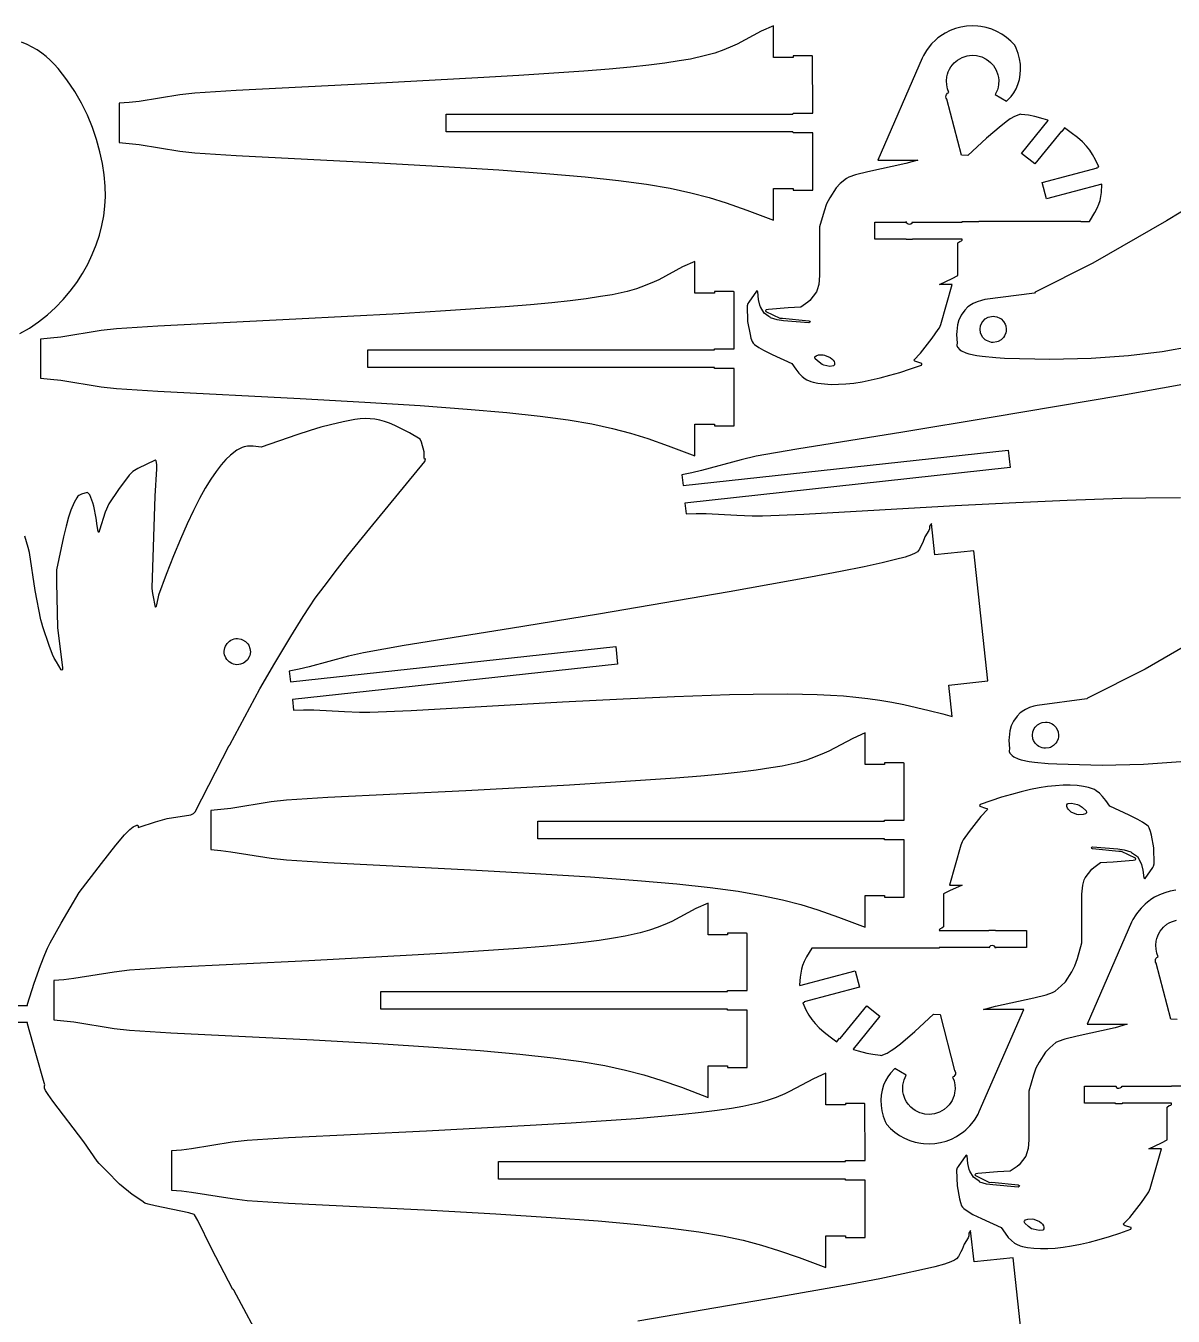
# Model space of a CAD drawing. Header units: millimetres. Extents: x 5 to 593, y 5 to 395.
# Drawn here: x 254.7 to 430.1, y 197.9 to 395 of the extents above; entities that cross this region are included whole.
import ezdxf

# ---------------------------------------------------------------- set-up
doc = ezdxf.new("R2010")
doc.units = ezdxf.units.MM
doc.layers.add('CUT', color=1, linetype='Continuous')

msp = doc.modelspace()

# ---------------------------------------------------------------- linework, layer by layer
at = {"layer": 'CUT'}
for points in [[(369, 395), (367.12, 394.16), (363.46, 392.21), (362.76, 391.89), (361.4, 391.32), (360.05, 390.84), (358.64, 390.44), (356.33, 389.93), (354.58, 389.64), (352.38, 389.31), (349.94, 389), (347.15, 388.69), (343.88, 388.39), (340.02, 388.07), (330.1, 387.4), (323.81, 387.03), (307.98, 386.17), (286.89, 385.14), (280.58, 384.73), (278.25, 384.46), (272.07, 383.46), (270.53, 383.27), (269, 383.16), (269, 377.16), (270.53, 377.04), (272.07, 376.85), (278.25, 375.86), (280.58, 375.59), (286.89, 375.18), (308.68, 374.09), (318.57, 373.53), (327.02, 372.99), (334.2, 372.46), (340.25, 371.93), (345.33, 371.37), (349.61, 370.8), (353.24, 370.18), (356.38, 369.5), (359.18, 368.77), (361.8, 367.95), (364.93, 366.86), (369, 365.32), (369, 370.16), (372, 370.16), (372, 369.91), (375, 369.91), (375, 378.66), (372, 378.66), (371.99, 378.81), (318.99, 378.81), (319, 381.51), (371.99, 381.51), (372, 381.66), (375, 381.66), (374.98, 390.36), (374.9, 390.41), (372, 390.41), (372, 390.16), (369, 390.16)], [(419.2, 370.75), (419.18, 370.83), (410.72, 368.56), (410.06, 371.06), (418.51, 373.33), (418.5, 373.41), (418.73, 373.47), (418.24, 374.51), (417.79, 375.34), (417.35, 376.01), (416.84, 376.64), (416.23, 377.27), (415.47, 377.93), (414.52, 378.67), (413.51, 379.4), (413.08, 378.87), (413.02, 378.92), (408.95, 373.9), (406.94, 375.52), (411.01, 380.55), (410.94, 380.6), (410.24, 380.81), (408.93, 381.16), (408.01, 381.33), (406.87, 381.46), (406.74, 381.52), (405.84, 381.16), (405.18, 380.77), (404.78, 380.5), (403.79, 379.72), (401.59, 377.82), (398.73, 375.21), (397.75, 375.26), (395.52, 383.8), (395.42, 383.97), (395.37, 384.13), (395.39, 384.37), (395.45, 384.53), (395.61, 384.7), (395.82, 384.81), (395.61, 385.37), (395.48, 385.97), (395.45, 386.59), (395.51, 387.2), (395.6, 387.6), (395.73, 387.98), (395.9, 388.36), (396.11, 388.71), (396.35, 389.04), (396.63, 389.34), (397.12, 389.76), (397.47, 389.98), (397.84, 390.16), (398.59, 390.41), (398.99, 390.47), (399.4, 390.5), (400.04, 390.46), (400.44, 390.37), (400.84, 390.25), (401.54, 389.9), (401.88, 389.67), (402.19, 389.41), (402.63, 388.93), (402.86, 388.59), (403.05, 388.23), (403.32, 387.49), (403.4, 387.09), (403.44, 386.68), (403.42, 386.03), (403.35, 385.63), (403.24, 385.23), (402.91, 384.5), (404.64, 383.5), (405.33, 384.21), (405.73, 384.77), (406.08, 385.39), (406.37, 386.06), (406.59, 386.8), (406.73, 387.56), (406.78, 388.35), (406.75, 389.14), (406.63, 389.97), (406.41, 390.79), (406.1, 391.61), (405.91, 392.02), (405.3, 392.66), (404.64, 393.23), (403.93, 393.72), (403.16, 394.14), (402.36, 394.48), (401.53, 394.74), (400.69, 394.91), (400.26, 394.96), (399.39, 395), (398.52, 394.95), (397.66, 394.81), (396.82, 394.58), (395.99, 394.27), (395.23, 393.88), (394.84, 393.64), (394.15, 393.15), (393.8, 392.86), (393.18, 392.24), (392.63, 391.58), (392.37, 391.22), (391.94, 390.48), (391.73, 390.08), (384.95, 374.5), (391.09, 374.49), (389.25, 373.97), (383.41, 372.69), (381.53, 372.23), (380.53, 371.87), (380.16, 371.69), (379.22, 370.89), (378.58, 370.25), (377.6, 368.71), (377.11, 367.8), (376.73, 366.71), (376.04, 364.29), (376.06, 356.85), (375.93, 355.49), (375.69, 354.68), (375.56, 354.36), (374.54, 353.03), (374.24, 352.77), (373.2, 352.04), (371.26, 351.93), (368.23, 351.69), (367.91, 351.62), (367.8, 351.5), (367.86, 351.37), (370, 350.34), (370.4, 350.35), (374.41, 349.96), (374.56, 349.88), (374.59, 349.8), (374.56, 349.72), (374.41, 349.63), (370.55, 349.96), (369.59, 350.09), (368.56, 350.38), (368.49, 350.48), (368.31, 350.62), (367.58, 351.13), (367.03, 352.06), (366.94, 352.33), (366.73, 353.22), (366.6, 354.38), (366.56, 354.45), (366.46, 354.5), (366.4, 354.46), (365.22, 352.79), (365.09, 352.58), (365, 352.21), (365.06, 349.81), (365.44, 347.84), (365.57, 347.29), (365.76, 346.76), (365.89, 346.54), (366.11, 346.33), (366.77, 345.87), (367.48, 345.45), (368.81, 344.8), (371.8, 343.43), (372.4, 342.56), (372.9, 341.93), (373.37, 341.44), (373.87, 341.06), (374.13, 340.9), (374.72, 340.66), (375.05, 340.56), (375.81, 340.41), (376.79, 340.29), (377.83, 340.23), (378.93, 340.24), (380.08, 340.31), (381.3, 340.44), (382.58, 340.64), (383.92, 340.9), (385.33, 341.23), (386.8, 341.62), (388.34, 342.07), (389.95, 342.6), (391.63, 343.19), (391.7, 343.34), (391.66, 343.44), (390.78, 343.71), (390.6, 343.8), (390.46, 343.94), (391.49, 344.99), (393.27, 347.28), (394.19, 348.59), (394.36, 348.89), (394.59, 349.39), (396.31, 355.47), (394.37, 355.48), (396.31, 356.38), (397.19, 356.84), (397.19, 361.85), (397.49, 362.07), (397.72, 362.14), (397.84, 362.24), (397.86, 362.43), (390.28, 362.43), (390.28, 362.35), (389.28, 362.35), (389.28, 362.43), (384.52, 362.43), (384.52, 365.03), (389.28, 365.03), (389.28, 365.09), (389.31, 364.97), (389.43, 364.83), (389.59, 364.74), (389.77, 364.71), (390.02, 364.76), (390.2, 364.89), (390.28, 365.05), (390.28, 365.02), (397.86, 365.02), (397.86, 365.1), (400.4, 365.1), (400.4, 365.14), (415.95, 365.14), (415.96, 365.09), (417.32, 365.09), (418.14, 366.46), (418.49, 367.14), (418.74, 367.74), (418.92, 368.32), (419.04, 368.91), (419.12, 369.56)], [(357, 359), (355.12, 358.16), (351.46, 356.21), (350.76, 355.89), (349.4, 355.32), (348.05, 354.84), (346.64, 354.44), (344.33, 353.93), (342.58, 353.64), (340.38, 353.31), (337.94, 353), (335.15, 352.69), (331.88, 352.39), (328.02, 352.07), (318.1, 351.4), (311.81, 351.03), (295.98, 350.17), (274.89, 349.14), (268.58, 348.73), (266.25, 348.46), (260.07, 347.46), (258.53, 347.27), (257, 347.16), (257, 341.16), (258.53, 341.04), (260.07, 340.85), (266.25, 339.86), (268.58, 339.59), (274.89, 339.18), (296.68, 338.09), (306.57, 337.53), (315.02, 336.99), (322.2, 336.46), (328.25, 335.93), (333.33, 335.37), (337.61, 334.8), (341.24, 334.18), (344.38, 333.5), (347.18, 332.77), (349.8, 331.95), (352.93, 330.86), (357, 329.32), (357, 334.16), (360, 334.16), (360, 333.91), (363, 333.91), (363, 342.66), (360, 342.66), (359.99, 342.81), (306.99, 342.81), (307, 345.51), (359.99, 345.51), (360, 345.66), (363, 345.66), (362.98, 354.36), (362.9, 354.41), (360, 354.41), (360, 354.16), (357, 354.16)], [(400.59, 348.64), (400.66, 349.17), (400.86, 349.65), (401, 349.86), (401.36, 350.22), (401.81, 350.48), (402.05, 350.57), (402.59, 350.64), (402.86, 350.62), (403.12, 350.57), (403.6, 350.36), (403.81, 350.22), (404.17, 349.86), (404.43, 349.42), (404.51, 349.17), (404.59, 348.64), (404.57, 348.37), (404.51, 348.1), (404.31, 347.63), (404.17, 347.41), (403.81, 347.05), (403.36, 346.79), (403.12, 346.71), (402.59, 346.64), (402.31, 346.65), (402.05, 346.71), (401.58, 346.91), (401.36, 347.05), (401, 347.41), (400.74, 347.86), (400.66, 348.1)], [(378.17, 343.04), (377.63, 342.98), (376.72, 343.17), (376.46, 343.26), (376.01, 343.6), (375.4, 344.12), (375.33, 344.33), (375.35, 344.43), (375.52, 344.6), (375.88, 344.72), (376.58, 344.75), (376.81, 344.7), (377.67, 344.35), (377.92, 344.15), (378.12, 343.94), (378.26, 343.72), (378.35, 343.5), (378.34, 343.23), (378.25, 343.09)], [(295, 296.43), (295.18, 294.79), (344.89, 300.18), (345.17, 297.51), (295.47, 292.11), (295.65, 290.47), (297.18, 290.52), (298.73, 290.5), (303.42, 290.24), (305.76, 290.15), (307.33, 290.16), (313.64, 290.43), (336.77, 291.72), (346.04, 292.19), (353.9, 292.55), (362.27, 292.84), (365.92, 292.91), (371.2, 292.94), (375.69, 292.86), (377.74, 292.77), (379.71, 292.64), (381.6, 292.47), (383.45, 292.25), (385.27, 291.98), (387.1, 291.67), (388.94, 291.31), (392.81, 290.43), (394.87, 289.91), (396.34, 289.49), (395.82, 294.3), (401.78, 294.95), (399.63, 314.83), (393.66, 314.19), (393.14, 319), (392.85, 318.58), (392.87, 318.19), (392.77, 317.89), (392.15, 316.92), (391.83, 316.09), (391.62, 315.73), (391.3, 315.04), (391, 314.67), (390.67, 314.45), (390.09, 314.19), (389.13, 313.86), (387.68, 313.46), (385.62, 312.97), (382.85, 312.36), (379.24, 311.63), (374.68, 310.76), (362.26, 308.53), (342.28, 305.15), (328.8, 302.94), (312.57, 300.33), (306.34, 299.24), (304.05, 298.73), (298.02, 297.07), (296.51, 296.72)], [(288.31, 300.96), (288.66, 300.59), (288.8, 300.38), (288.99, 299.9), (289.04, 299.63), (289.05, 299.36), (288.97, 298.83), (288.87, 298.59), (288.6, 298.15), (288.23, 297.8), (288.02, 297.66), (287.54, 297.47), (287.27, 297.42), (287, 297.41), (286.47, 297.49), (286.23, 297.59), (285.79, 297.86), (285.44, 298.23), (285.3, 298.44), (285.11, 298.92), (285.06, 299.19), (285.05, 299.46), (285.13, 299.99), (285.23, 300.23), (285.5, 300.67), (285.87, 301.02), (286.08, 301.16), (286.56, 301.35), (286.83, 301.4), (287.1, 301.41), (287.63, 301.33), (287.87, 301.23)], [(408.59, 286.64), (408.66, 287.17), (408.86, 287.65), (409, 287.86), (409.36, 288.22), (409.81, 288.48), (410.05, 288.57), (410.59, 288.64), (410.86, 288.62), (411.12, 288.57), (411.6, 288.36), (411.81, 288.22), (412.17, 287.86), (412.43, 287.42), (412.51, 287.17), (412.59, 286.64), (412.57, 286.37), (412.51, 286.1), (412.31, 285.63), (412.17, 285.41), (411.81, 285.05), (411.36, 284.79), (411.12, 284.71), (410.59, 284.64), (410.31, 284.65), (410.05, 284.71), (409.58, 284.91), (409.36, 285.05), (409, 285.41), (408.74, 285.86), (408.66, 286.1)], [(383, 287), (381.12, 286.16), (377.46, 284.21), (376.76, 283.89), (375.4, 283.32), (374.05, 282.84), (372.64, 282.44), (370.33, 281.93), (368.58, 281.64), (366.38, 281.31), (363.94, 281), (361.15, 280.69), (357.88, 280.39), (354.02, 280.07), (344.1, 279.4), (337.81, 279.03), (321.98, 278.17), (300.89, 277.14), (294.58, 276.73), (292.25, 276.46), (286.07, 275.46), (284.53, 275.27), (283, 275.16), (283, 269.16), (284.53, 269.04), (286.07, 268.85), (292.25, 267.86), (294.58, 267.59), (300.89, 267.18), (322.68, 266.09), (332.57, 265.53), (341.02, 264.99), (348.2, 264.46), (354.25, 263.93), (359.33, 263.37), (363.61, 262.8), (367.24, 262.18), (370.38, 261.5), (373.18, 260.77), (375.8, 259.95), (378.93, 258.86), (383, 257.32), (383, 262.16), (386, 262.16), (386, 261.91), (389, 261.91), (389, 270.66), (386, 270.66), (385.99, 270.81), (332.99, 270.81), (333, 273.51), (385.99, 273.51), (386, 273.66), (389, 273.66), (388.98, 282.36), (388.9, 282.41), (386, 282.41), (386, 282.16), (383, 282.16)], [(373, 248.49), (373.02, 248.4), (381.48, 250.67), (382.15, 248.17), (373.69, 245.9), (373.71, 245.82), (373.47, 245.76), (373.96, 244.72), (374.41, 243.89), (374.85, 243.22), (375.36, 242.59), (375.97, 241.96), (376.73, 241.3), (377.68, 240.56), (378.69, 239.83), (379.12, 240.36), (379.19, 240.31), (383.26, 245.33), (385.26, 243.71), (381.2, 238.68), (381.26, 238.63), (381.96, 238.42), (383.28, 238.07), (384.19, 237.9), (385.33, 237.77), (385.47, 237.71), (386.36, 238.07), (387.02, 238.46), (387.42, 238.73), (388.41, 239.51), (390.61, 241.41), (393.47, 244.02), (394.46, 243.97), (396.68, 235.43), (396.78, 235.27), (396.83, 235.1), (396.82, 234.86), (396.75, 234.7), (396.59, 234.53), (396.38, 234.42), (396.6, 233.86), (396.72, 233.26), (396.76, 232.65), (396.7, 232.03), (396.61, 231.63), (396.47, 231.25), (396.3, 230.87), (396.09, 230.52), (395.85, 230.19), (395.57, 229.89), (395.08, 229.47), (394.73, 229.25), (394.37, 229.07), (393.62, 228.82), (393.21, 228.76), (392.8, 228.73), (392.16, 228.78), (391.76, 228.86), (391.37, 228.98), (390.66, 229.33), (390.32, 229.56), (390.01, 229.82), (389.58, 230.3), (389.35, 230.64), (389.15, 231), (388.88, 231.74), (388.8, 232.15), (388.76, 232.55), (388.79, 233.2), (388.86, 233.6), (388.97, 234), (389.29, 234.73), (387.56, 235.73), (386.88, 235.02), (386.47, 234.46), (386.12, 233.84), (385.84, 233.17), (385.62, 232.43), (385.48, 231.67), (385.42, 230.88), (385.45, 230.09), (385.57, 229.26), (385.79, 228.44), (386.1, 227.62), (386.3, 227.21), (386.9, 226.57), (387.56, 226), (388.28, 225.51), (389.04, 225.09), (389.84, 224.75), (390.67, 224.49), (391.51, 224.32), (391.95, 224.27), (392.82, 224.23), (393.69, 224.28), (394.55, 224.42), (395.39, 224.65), (396.21, 224.96), (396.98, 225.35), (397.36, 225.59), (398.06, 226.08), (398.4, 226.38), (399.02, 226.99), (399.57, 227.65), (399.83, 228.01), (400.27, 228.75), (400.47, 229.15), (407.26, 244.73), (401.12, 244.74), (402.95, 245.26), (408.79, 246.54), (410.68, 247), (411.67, 247.36), (412.04, 247.54), (412.98, 248.34), (413.63, 248.98), (414.6, 250.52), (415.09, 251.43), (415.47, 252.52), (416.16, 254.94), (416.14, 262.38), (416.27, 263.74), (416.51, 264.55), (416.64, 264.87), (417.67, 266.2), (417.96, 266.46), (419, 267.19), (420.94, 267.3), (423.97, 267.54), (424.3, 267.61), (424.4, 267.73), (424.34, 267.86), (422.21, 268.89), (421.81, 268.89), (417.79, 269.27), (417.64, 269.35), (417.62, 269.43), (417.64, 269.52), (417.79, 269.6), (421.66, 269.27), (422.61, 269.14), (423.65, 268.85), (423.71, 268.75), (423.89, 268.61), (424.63, 268.1), (425.17, 267.17), (425.26, 266.9), (425.48, 266.01), (425.6, 264.86), (425.64, 264.79), (425.75, 264.73), (425.81, 264.77), (426.98, 266.44), (427.11, 266.66), (427.2, 267.02), (427.14, 269.42), (426.77, 271.4), (426.63, 271.94), (426.45, 272.48), (426.32, 272.69), (426.09, 272.9), (425.43, 273.36), (424.72, 273.78), (423.39, 274.43), (420.41, 275.8), (419.8, 276.67), (419.31, 277.3), (418.83, 277.79), (418.33, 278.17), (418.07, 278.33), (417.48, 278.57), (417.15, 278.67), (416.39, 278.82), (415.41, 278.94), (414.37, 279), (413.28, 278.99), (412.12, 278.92), (410.9, 278.79), (409.63, 278.59), (408.28, 278.33), (406.88, 278.01), (405.4, 277.61), (403.86, 277.16), (402.25, 276.63), (400.58, 276.04), (400.51, 275.89), (400.54, 275.79), (401.42, 275.52), (401.61, 275.43), (401.74, 275.29), (400.72, 274.24), (398.94, 271.95), (398.02, 270.64), (397.84, 270.34), (397.62, 269.84), (395.89, 263.76), (397.83, 263.75), (395.89, 262.85), (395.01, 262.39), (395.01, 257.38), (394.72, 257.16), (394.49, 257.09), (394.36, 256.99), (394.34, 256.8), (401.92, 256.8), (401.93, 256.88), (402.92, 256.88), (402.93, 256.8), (407.68, 256.8), (407.68, 254.2), (402.93, 254.2), (402.92, 254.14), (402.89, 254.26), (402.78, 254.4), (402.62, 254.49), (402.44, 254.52), (402.18, 254.47), (402.01, 254.34), (401.93, 254.18), (401.92, 254.21), (394.35, 254.21), (394.34, 254.13), (391.81, 254.13), (391.8, 254.09), (376.25, 254.09), (376.25, 254.14), (374.89, 254.14), (374.06, 252.77), (373.71, 252.09), (373.46, 251.49), (373.28, 250.91), (373.17, 250.32), (373.09, 249.67)], [(414.03, 276.2), (414.58, 276.25), (415.48, 276.06), (415.74, 275.97), (416.2, 275.63), (416.81, 275.11), (416.87, 274.9), (416.85, 274.8), (416.68, 274.63), (416.32, 274.51), (415.62, 274.48), (415.39, 274.53), (414.53, 274.88), (414.28, 275.08), (414.08, 275.3), (413.94, 275.51), (413.86, 275.73), (413.86, 276), (413.96, 276.14)], [(359, 261), (357.12, 260.16), (353.46, 258.21), (352.76, 257.89), (351.4, 257.32), (350.05, 256.84), (348.64, 256.44), (346.33, 255.93), (344.58, 255.64), (342.38, 255.31), (339.94, 255), (337.15, 254.69), (333.88, 254.39), (330.02, 254.07), (320.1, 253.4), (313.81, 253.03), (297.98, 252.17), (276.89, 251.14), (270.58, 250.73), (268.25, 250.46), (262.07, 249.46), (260.53, 249.27), (259, 249.16), (259, 243.16), (260.53, 243.04), (262.07, 242.85), (268.25, 241.86), (270.58, 241.59), (276.89, 241.18), (298.68, 240.09), (308.57, 239.53), (317.02, 238.99), (324.2, 238.46), (330.25, 237.93), (335.33, 237.37), (339.61, 236.8), (343.24, 236.18), (346.38, 235.5), (349.18, 234.77), (351.8, 233.95), (354.93, 232.86), (359, 231.32), (359, 236.16), (362, 236.16), (362, 235.91), (365, 235.91), (365, 244.66), (362, 244.66), (361.99, 244.81), (308.99, 244.81), (309, 247.51), (361.99, 247.51), (362, 247.66), (365, 247.66), (364.98, 256.36), (364.9, 256.41), (362, 256.41), (362, 256.16), (359, 256.16)], [(377, 235), (375.12, 234.16), (371.46, 232.21), (370.76, 231.89), (369.4, 231.32), (368.05, 230.84), (366.64, 230.44), (364.33, 229.93), (362.58, 229.64), (360.38, 229.31), (357.94, 229), (355.15, 228.69), (351.88, 228.39), (348.02, 228.07), (338.1, 227.4), (331.81, 227.03), (315.98, 226.17), (294.89, 225.14), (288.58, 224.73), (286.25, 224.46), (280.07, 223.46), (278.53, 223.27), (277, 223.16), (277, 217.16), (278.53, 217.04), (280.07, 216.85), (286.25, 215.86), (288.58, 215.59), (294.89, 215.18), (316.68, 214.09), (326.57, 213.53), (335.02, 212.99), (342.2, 212.46), (348.25, 211.93), (353.33, 211.37), (357.61, 210.8), (361.24, 210.18), (364.38, 209.5), (367.18, 208.77), (369.8, 207.95), (372.93, 206.86), (377, 205.32), (377, 210.16), (380, 210.16), (380, 209.91), (383, 209.91), (383, 218.66), (380, 218.66), (379.99, 218.81), (326.99, 218.81), (327, 221.51), (379.99, 221.51), (380, 221.66), (383, 221.66), (382.98, 230.36), (382.9, 230.41), (380, 230.41), (380, 230.16), (377, 230.16)], [(410.17, 211.04), (409.63, 210.98), (408.72, 211.17), (408.46, 211.26), (408.01, 211.6), (407.4, 212.12), (407.33, 212.33), (407.35, 212.43), (407.52, 212.6), (407.88, 212.72), (408.58, 212.75), (408.81, 212.7), (409.67, 212.35), (409.92, 212.15), (410.12, 211.94), (410.26, 211.72), (410.35, 211.5), (410.34, 211.23), (410.25, 211.09)]]:
    msp.add_lwpolyline(points, close=True, dxfattribs=at)
for points in [[(253.84, 348), (255.29, 348.84), (256.69, 349.79), (258.04, 350.86), (259.29, 351.99), (260.45, 353.21), (261.53, 354.48), (262.51, 355.81), (263.4, 357.19), (264.19, 358.61), (264.89, 360.06), (265.48, 361.53), (265.98, 363.01), (266.36, 364.49), (266.65, 365.96), (266.82, 367.43), (266.89, 368.93), (266.85, 370.53), (266.7, 372.22), (266.44, 373.97), (266.06, 375.77), (265.56, 377.61), (264.93, 379.47), (264.16, 381.33), (263.26, 383.17), (262.21, 384.99), (261.01, 386.76), (259.67, 388.46), (259.07, 389.13), (258.46, 389.75), (257.83, 390.32), (257.17, 390.84), (256.47, 391.31), (255.73, 391.75), (254.94, 392.15), (254.08, 392.52)], [(433.48, 367.85), (429.08, 365.23), (417.8, 358.72), (409, 354.3), (408.92, 354.18), (401.33, 353.18), (400.8, 353.06), (400.13, 352.85), (399.53, 352.59), (399.25, 352.43), (398.73, 352.05), (398.25, 351.57), (397.71, 350.81), (397.52, 350.46), (397.35, 350.07), (397.14, 349.32), (397.02, 348.29), (397, 347.87), (397.1, 346.54), (397.04, 346.28), (397.04, 346.15), (397.12, 345.9), (397.5, 345.53), (397.74, 345.35), (398.39, 345.04), (398.84, 344.89), (400.07, 344.64), (400.88, 344.52), (402.99, 344.33), (404.32, 344.25), (411.26, 344.07), (417.58, 344.21), (423.29, 344.63), (428.41, 345.26), (432.94, 346.06)], [(434.68, 340.76), (422.26, 338.53), (402.28, 335.15), (388.8, 332.94), (372.57, 330.33), (366.34, 329.24), (364.05, 328.73), (358.02, 327.07), (356.51, 326.72), (355, 326.43), (355.18, 324.79), (404.89, 330.18), (405.17, 327.51), (355.47, 322.11), (355.65, 320.47), (357.18, 320.52), (358.73, 320.5), (363.42, 320.24), (365.76, 320.15), (367.33, 320.16), (373.64, 320.43), (396.77, 321.72), (406.04, 322.19), (413.9, 322.55), (422.27, 322.84), (425.92, 322.91), (431.2, 322.94)], [(249.13, 245.37), (255, 245.37), (255, 245.57), (256.01, 248.75), (256.96, 251.46), (257.62, 253.17), (258.03, 254.09), (258.46, 254.93), (260.16, 257.95), (262.9, 262.61), (266.31, 267.07), (268.51, 269.86), (269.83, 271.43), (270.64, 272.25), (271.15, 272.65), (271.72, 272.9), (271.83, 272.89), (271.92, 272.8), (271.93, 272.56), (272.08, 272.59), (274.56, 273.4), (276.32, 273.91), (279.94, 274.48), (280.35, 274.67), (280.61, 274.92), (285.82, 285.08), (285.88, 285.09), (285.94, 285.15), (290.48, 293.71), (292.8, 297.67), (295.24, 301.72), (297.12, 304.75), (298.1, 306.27), (298.98, 307.56), (300.31, 309.38), (302.37, 312.08), (303.95, 314.1), (307.3, 318.23), (315.73, 328.46), (315.8, 328.81), (315.77, 328.84), (315.66, 328.81), (315.62, 329), (315.6, 329.95), (315.19, 331.41), (314.99, 331.85), (313.37, 332.81), (311.96, 333.56), (311.12, 333.97), (310.32, 334.3), (309.56, 334.57), (308.83, 334.77), (308.1, 334.91), (307.38, 334.98), (306.63, 335), (305.86, 334.96), (305.04, 334.87), (303.22, 334.52), (301.29, 334.07), (299.85, 333.68), (298.18, 333.18), (296.16, 332.53), (290.73, 330.63), (289.46, 330.79), (288.62, 330.78), (288.09, 330.68), (287.82, 330.6), (287.28, 330.35), (286.99, 330.17), (286.03, 329.44), (285.32, 328.76), (284.58, 327.93), (283.81, 326.93), (283, 325.75), (282.16, 324.37), (281.28, 322.78), (280.35, 320.97), (279.38, 318.91), (278.37, 316.61), (277.3, 314.03), (276.18, 311.17), (275.01, 308.01), (274.73, 306.55), (274.67, 306.34), (274.59, 306.21), (274.56, 306.22), (274.18, 308.03), (274.08, 308.6), (274.04, 309.13), (274.53, 323.17), (274.78, 327.33), (274.78, 327.97), (274.66, 328.56), (274.52, 328.63), (271.84, 327.37), (271.09, 326.92), (270.78, 326.64), (270.55, 326.37), (268.92, 324.18), (267.4, 321.98), (266.85, 320.73), (266.01, 317.94), (265.87, 317.61), (265.82, 317.64), (265.78, 317.74), (265.64, 318.62), (265.51, 319.79), (265.14, 321.64), (265, 322.12), (264.51, 323.36), (264.23, 323.68), (264.12, 323.73), (263.27, 323.45), (262.85, 323.25), (262.71, 323.13), (262.52, 322.92), (262.12, 322.19), (261.62, 321), (261.25, 319.93), (260.88, 318.58), (260.49, 316.95), (259.43, 311.89), (259.41, 309.99), (259.58, 303.1), (260.33, 296.95), (260.34, 296.7), (260.26, 296.6), (260.16, 296.63), (259.4, 297.85), (259.05, 298.43), (258.8, 298.98), (258.29, 300.36), (257.35, 303.18), (257.2, 303.76), (257.01, 304.26), (256.14, 308.75), (255.28, 314.57), (255.1, 315.31), (254.56, 317.07)], [(437.08, 303.23), (425.8, 296.72), (417, 292.3), (416.92, 292.18), (409.33, 291.18), (408.8, 291.06), (408.13, 290.85), (407.53, 290.59), (407.25, 290.43), (406.73, 290.05), (406.25, 289.57), (405.71, 288.81), (405.52, 288.46), (405.35, 288.07), (405.14, 287.32), (405.02, 286.29), (405, 285.87), (405.1, 284.54), (405.04, 284.28), (405.04, 284.15), (405.12, 283.9), (405.5, 283.53), (405.74, 283.35), (406.39, 283.04), (406.84, 282.89), (408.07, 282.64), (408.88, 282.52), (410.99, 282.33), (412.32, 282.25), (419.26, 282.07), (425.58, 282.21), (431.29, 282.63)], [(430.52, 262.95), (429.66, 262.81), (428.82, 262.58), (427.99, 262.27), (427.23, 261.88), (426.84, 261.64), (426.15, 261.15), (425.8, 260.86), (425.18, 260.24), (424.63, 259.58), (424.37, 259.22), (423.94, 258.48), (423.73, 258.08), (416.95, 242.5), (423.09, 242.49), (421.25, 241.97), (415.41, 240.69), (413.53, 240.23), (412.53, 239.87), (412.16, 239.69), (411.22, 238.89), (410.58, 238.25), (409.6, 236.71), (409.11, 235.8), (408.73, 234.71), (408.04, 232.29), (408.06, 224.85), (407.93, 223.49), (407.69, 222.68), (407.56, 222.36), (406.54, 221.03), (406.24, 220.77), (405.2, 220.04), (403.26, 219.93), (400.23, 219.69), (399.91, 219.62), (399.8, 219.5), (399.86, 219.37), (402, 218.34), (402.4, 218.35), (406.41, 217.96), (406.56, 217.88), (406.59, 217.8), (406.56, 217.72), (406.41, 217.63), (402.55, 217.96), (401.59, 218.09), (400.56, 218.38), (400.49, 218.48), (400.31, 218.62), (399.58, 219.13), (399.03, 220.06), (398.94, 220.33), (398.73, 221.22), (398.6, 222.38), (398.56, 222.45), (398.46, 222.5), (398.4, 222.46), (397.22, 220.79), (397.09, 220.58), (397, 220.21), (397.06, 217.81), (397.44, 215.84), (397.57, 215.29), (397.76, 214.76), (397.89, 214.54), (398.11, 214.33), (398.77, 213.87), (399.48, 213.45), (400.81, 212.8), (403.8, 211.43), (404.4, 210.56), (404.9, 209.93), (405.37, 209.44), (405.87, 209.06), (406.13, 208.9), (406.72, 208.66), (407.05, 208.56), (407.81, 208.41), (408.79, 208.29), (409.83, 208.23), (410.93, 208.24), (412.08, 208.31), (413.3, 208.44), (414.58, 208.64), (415.92, 208.9), (417.33, 209.23), (418.8, 209.62), (420.34, 210.07), (421.95, 210.6), (423.63, 211.19), (423.7, 211.34), (423.66, 211.44), (422.78, 211.71), (422.6, 211.8), (422.46, 211.94), (423.49, 212.99), (425.27, 215.28), (426.19, 216.59), (426.36, 216.89), (426.59, 217.39), (428.31, 223.47), (426.37, 223.48), (428.31, 224.38), (429.19, 224.84), (429.19, 229.85), (429.49, 230.07), (429.72, 230.14), (429.84, 230.24), (429.86, 230.43), (422.28, 230.43), (422.28, 230.35), (421.28, 230.35), (421.28, 230.43), (416.52, 230.43), (416.52, 233.03), (421.28, 233.03), (421.28, 233.09), (421.31, 232.97), (421.43, 232.83), (421.59, 232.74), (421.77, 232.71), (422.02, 232.76), (422.2, 232.89), (422.28, 233.05), (422.28, 233.02), (429.86, 233.02), (429.86, 233.1), (432.4, 233.1)], [(430.73, 243.21), (429.75, 243.26), (427.52, 251.8), (427.42, 251.97), (427.37, 252.13), (427.39, 252.37), (427.45, 252.53), (427.61, 252.7), (427.82, 252.81), (427.61, 253.37), (427.48, 253.97), (427.45, 254.59), (427.51, 255.2), (427.6, 255.6), (427.73, 255.98), (427.9, 256.36), (428.11, 256.71), (428.35, 257.04), (428.63, 257.34), (429.12, 257.76), (429.47, 257.98), (429.84, 258.16), (430.59, 258.41)], [(291.16, 193.2), (286.54, 201.9), (286.48, 201.96), (286.36, 201.98), (283.12, 208.24), (281.02, 212.52), (280.52, 213.37), (280.46, 213.43), (279.63, 213.69), (274.5, 214.75), (273.42, 215), (272.94, 215.15), (272.49, 215.52), (270.99, 216.49), (269.03, 218.06), (267.05, 220.08), (265.97, 221.2), (265.65, 221.59), (263.62, 224.53), (258.86, 230.76), (258.13, 231.75), (257.72, 232.37), (257.61, 232.73), (257.58, 233.08), (257.63, 233.24), (257.56, 233.54), (256.25, 238.01), (255, 242.57), (255, 242.77), (249.13, 242.77)], [(407.78, 186.95), (405.63, 206.83), (399.66, 206.19), (399.14, 211), (398.85, 210.58), (398.87, 210.19), (398.77, 209.89), (398.15, 208.92), (397.83, 208.09), (397.62, 207.73), (397.3, 207.04), (397, 206.67), (396.67, 206.45), (396.09, 206.19), (395.13, 205.86), (393.68, 205.46), (391.62, 204.97), (388.85, 204.36), (385.24, 203.63), (380.68, 202.76), (368.26, 200.53), (348.28, 197.15)]]:
    msp.add_lwpolyline(points, dxfattribs=at)

doc.saveas('drawing.dxf')
